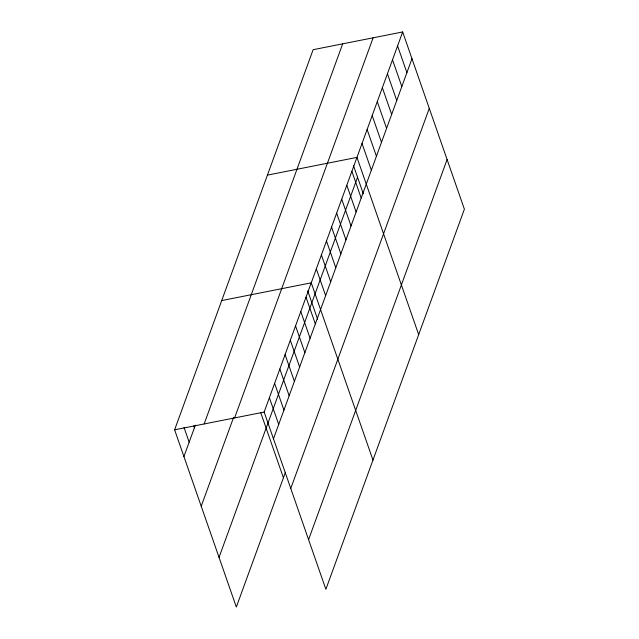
<?xml version="1.0" encoding="UTF-8"?>
<svg xmlns="http://www.w3.org/2000/svg" width="639" height="639" viewBox="0 0 639 639"><rect width="100%" height="100%" fill="white"/><g stroke="black" fill="none" stroke-linecap="round" stroke-linejoin="round"><path stroke-width="0.96" d="M285.457 472.237L236.334 607.05L174.615 429.815L313.126 49.698L402.666 31.95L464.385 209.185L325.874 589.302L264.155 412.067L402.666 31.95M183.92 456.558L195.374 425.143M204.16 423.953L342.68 43.843M201.221 506.216L233.594 417.363M234.601 417.922L373.12 37.805M219.041 557.384L357.552 177.267M273.468 438.809L411.979 58.692M290.761 488.476L429.272 108.358M308.581 539.643L447.092 159.526M267.414 175.134L356.961 157.386L418.681 334.628M221.709 300.57L311.249 282.829L372.968 460.064M174.615 429.815L264.155 412.067M397.586 45.888L406.899 72.63M392.514 59.826L401.827 86.569M387.434 73.765L396.747 100.507M382.354 87.703L391.667 114.445M377.274 101.641L386.587 128.383M372.194 115.579L381.507 142.321M367.113 129.509L376.427 156.259M362.033 143.448L371.347 170.198M353.415 165.389L363.319 193.825M351.881 171.324L361.195 198.066M346.801 185.262L356.115 212.004M341.721 199.2L351.035 225.942M336.641 213.138L345.955 239.881M331.561 227.077L340.875 253.819M326.481 241.015L335.794 267.757M321.401 254.953L330.714 281.695M316.329 268.891L325.642 295.633M307.71 290.833L317.607 319.26M306.017 297.183L315.331 323.933M300.785 311.544L310.091 338.287M295.545 325.906L304.859 352.648M290.314 340.267L299.627 367.01M285.082 354.629L294.395 381.371M279.85 368.983L289.163 395.733M274.618 383.344L283.932 410.086M269.386 397.706L278.7 424.448M260.72 412.61L283.428 477.812M193.745 425.989L194.392 427.834M184.016 427.443L189.16 442.196"/></g></svg>
